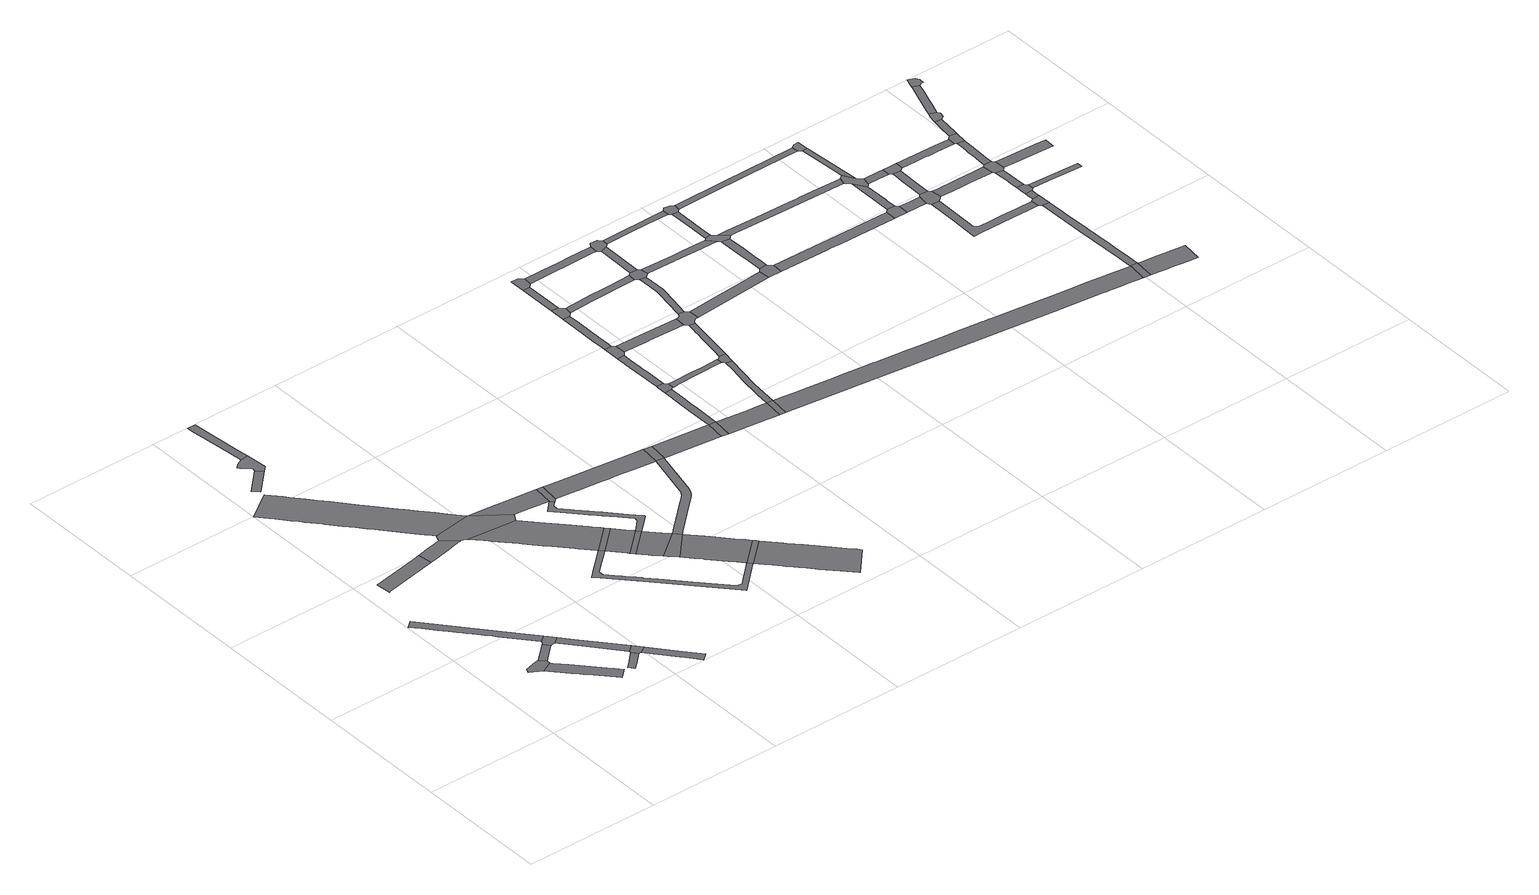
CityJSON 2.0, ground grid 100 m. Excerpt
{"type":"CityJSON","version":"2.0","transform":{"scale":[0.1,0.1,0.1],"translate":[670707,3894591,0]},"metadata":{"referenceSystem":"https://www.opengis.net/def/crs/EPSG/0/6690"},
"CityObjects":{
"road1":{"type":"Road","attributes":{"function":"9","usage":"9","RoadStructureAttribute.widthType":"9","RoadStructureAttribute.width":-9999,"RoadStructureAttribute.sectionType":"9"},"geometry":[{"type":"MultiSurface","lod":"1","boundaries":[[[0,1,2,3,4,5,6]]]}]},
"road2":{"type":"Road","attributes":{"function":"9","usage":"9","RoadStructureAttribute.widthType":"3","RoadStructureAttribute.width":5.72,"RoadStructureAttribute.sectionType":"1"},"geometry":[{"type":"MultiSurface","lod":"1","boundaries":[[[7,8,9,10,11,12,13,14,15,16,17,18,19,20,21,22]]]}]},
"road3":{"type":"Road","attributes":{"function":"9","usage":"9","RoadStructureAttribute.widthType":"2","RoadStructureAttribute.width":9.27,"RoadStructureAttribute.sectionType":"1"},"geometry":[{"type":"MultiSurface","lod":"1","boundaries":[[[23,24,25,26,27,4,3,28,29,30,31,32,33]]]}]},
"road4":{"type":"Road","attributes":{"function":"9","usage":"9","RoadStructureAttribute.widthType":"3","RoadStructureAttribute.width":4.17,"RoadStructureAttribute.sectionType":"1"},"geometry":[{"type":"MultiSurface","lod":"1","boundaries":[[[5,34,35,36,37,38,6]]]}]},
"road5":{"type":"Road","attributes":{"function":"9","usage":"9","RoadStructureAttribute.widthType":"9","RoadStructureAttribute.width":-9999,"RoadStructureAttribute.sectionType":"9"},"geometry":[{"type":"MultiSurface","lod":"1","boundaries":[[[21,39,37,36,40,41,22]]]}]},
"road6":{"type":"Road","attributes":{"function":"9","usage":"9","RoadStructureAttribute.widthType":"2","RoadStructureAttribute.width":9.99,"RoadStructureAttribute.sectionType":"1"},"geometry":[{"type":"MultiSurface","lod":"1","boundaries":[[[42,43,44,45,46,47]]]}]},
"road7":{"type":"Road","attributes":{"function":"9","usage":"9","RoadStructureAttribute.widthType":"4","RoadStructureAttribute.width":3.73,"RoadStructureAttribute.sectionType":"1"},"geometry":[{"type":"MultiSurface","lod":"1","boundaries":[[[48,49,50,51,52,53,54]]]}]},
"road8":{"type":"Road","attributes":{"function":"9","usage":"9","RoadStructureAttribute.widthType":"3","RoadStructureAttribute.width":5.72,"RoadStructureAttribute.sectionType":"1"},"geometry":[{"type":"MultiSurface","lod":"1","boundaries":[[[55,41,40,56,57,58,59]]]}]},
"road9":{"type":"Road","attributes":{"function":"9","usage":"9","RoadStructureAttribute.widthType":"9","RoadStructureAttribute.width":-9999,"RoadStructureAttribute.sectionType":"9"},"geometry":[{"type":"MultiSurface","lod":"1","boundaries":[[[58,48,54,60,61,59]]]}]},
"road10":{"type":"Road","attributes":{"function":"9","usage":"9","RoadStructureAttribute.widthType":"3","RoadStructureAttribute.width":5.72,"RoadStructureAttribute.sectionType":"1"},"geometry":[{"type":"MultiSurface","lod":"1","boundaries":[[[62,63,61,60,64,65,66,67,68]]]}]},
"road11":{"type":"Road","attributes":{"function":"9","usage":"9","RoadStructureAttribute.widthType":"3","RoadStructureAttribute.width":5.86,"RoadStructureAttribute.sectionType":"1"},"geometry":[{"type":"MultiSurface","lod":"1","boundaries":[[[69,70,71,72]]]}]},
"road12":{"type":"Road","attributes":{"function":"9","usage":"9","RoadStructureAttribute.widthType":"2","RoadStructureAttribute.width":9.99,"RoadStructureAttribute.sectionType":"1"},"geometry":[{"type":"MultiSurface","lod":"1","boundaries":[[[46,73,74,75,76,77,78,79,80,47]]]}]},
"road13":{"type":"Road","attributes":{"function":"9","usage":"9","RoadStructureAttribute.widthType":"1","RoadStructureAttribute.width":24.62,"RoadStructureAttribute.sectionType":"1"},"geometry":[{"type":"MultiSurface","lod":"1","boundaries":[[[81,82,83,84,85,86,87,88,89,90,91,92,93,94,95,96,97,98,99,100,101,102,103,104,105,106,107,108,109,110,111,112,113,114,115,116,117,118,119,120,121,122,123,124]]]}]},
"road14":{"type":"Road","attributes":{"function":"9","usage":"9","RoadStructureAttribute.widthType":"9","RoadStructureAttribute.width":-9999,"RoadStructureAttribute.sectionType":"9"},"geometry":[{"type":"MultiSurface","lod":"1","boundaries":[[[71,125,126,127,128,129,130,131,132,72]]]}]},
"road15":{"type":"Road","attributes":{"function":"9","usage":"9","RoadStructureAttribute.widthType":"3","RoadStructureAttribute.width":5.86,"RoadStructureAttribute.sectionType":"1"},"geometry":[{"type":"MultiSurface","lod":"1","boundaries":[[[126,133,134,135,136,137,138,139,140,141,127]]]}]},
"road16":{"type":"Road","attributes":{"function":"9","usage":"9","RoadStructureAttribute.widthType":"9","RoadStructureAttribute.width":-9999,"RoadStructureAttribute.sectionType":"9"},"geometry":[{"type":"MultiSurface","lod":"1","boundaries":[[[104,78,77,142,143,144,145,105]]]}]},
"road17":{"type":"Road","attributes":{"function":"9","usage":"9","RoadStructureAttribute.widthType":"1","RoadStructureAttribute.width":24.62,"RoadStructureAttribute.sectionType":"1"},"geometry":[{"type":"MultiSurface","lod":"1","boundaries":[[[146,147,148,149,150,151,152,153,144,143,154,155,156,157,158,159,160,161,162,163,164,165,166,167,168,169]]]}]},
"road18":{"type":"Road","attributes":{"function":"9","usage":"9","RoadStructureAttribute.widthType":"1","RoadStructureAttribute.width":15.39,"RoadStructureAttribute.sectionType":"1"},"geometry":[{"type":"MultiSurface","lod":"1","boundaries":[[[145,170,171,172,173,174,175,176,177,178,179,105]]]}]},
"road19":{"type":"Road","attributes":{"function":"9","usage":"9","RoadStructureAttribute.widthType":"3","RoadStructureAttribute.width":4.16,"RoadStructureAttribute.sectionType":"1"},"geometry":[{"type":"MultiSurface","lod":"1","boundaries":[[[180,181,182,183,184,185,186,187,188,189,190,191,192,193,194,195,196,197,198,199,200,201,202,203,204,205,206,169,207,208,209,210,211,212,213,214,215,216,217,218,219,220,221,222]]]}]},
"road20":{"type":"Road","attributes":{"function":"9","usage":"9","RoadStructureAttribute.widthType":"9","RoadStructureAttribute.width":-9999,"RoadStructureAttribute.sectionType":"9"},"geometry":[{"type":"MultiSurface","lod":"1","boundaries":[[[206,223,146,169]]]}]},
"road21":{"type":"Road","attributes":{"function":"9","usage":"9","RoadStructureAttribute.widthType":"1","RoadStructureAttribute.width":24.62,"RoadStructureAttribute.sectionType":"1"},"geometry":[{"type":"MultiSurface","lod":"1","boundaries":[[[224,225,226,227,223,206,228,229,230]]]}]},
"road22":{"type":"Road","attributes":{"function":"9","usage":"9","RoadStructureAttribute.widthType":"9","RoadStructureAttribute.width":-9999,"RoadStructureAttribute.sectionType":"9"},"geometry":[{"type":"MultiSurface","lod":"1","boundaries":[[[231,224,230,232,233]]]}]},
"road23":{"type":"Road","attributes":{"function":"9","usage":"9","RoadStructureAttribute.widthType":"1","RoadStructureAttribute.width":24.62,"RoadStructureAttribute.sectionType":"1"},"geometry":[{"type":"MultiSurface","lod":"1","boundaries":[[[231,233,234,235,236,237,238,239,240,241,242,243]]]}]},
"road24":{"type":"Road","attributes":{"function":"9","usage":"9","RoadStructureAttribute.widthType":"9","RoadStructureAttribute.width":-9999,"RoadStructureAttribute.sectionType":"9"},"geometry":[{"type":"MultiSurface","lod":"1","boundaries":[[[244,245,246,240,239]]]}]},
"road25":{"type":"Road","attributes":{"function":"9","usage":"9","RoadStructureAttribute.widthType":"9","RoadStructureAttribute.width":-9999,"RoadStructureAttribute.sectionType":"9"},"geometry":[{"type":"MultiSurface","lod":"1","boundaries":[[[247,173,172,248,249,250]]]}]},
"road26":{"type":"Road","attributes":{"function":"9","usage":"9","RoadStructureAttribute.widthType":"4","RoadStructureAttribute.width":3.98,"RoadStructureAttribute.sectionType":"1"},"geometry":[{"type":"MultiSurface","lod":"1","boundaries":[[[172,251,252,253,254,255,256,257,258,259,260,261,262,263,224,231,264,265,266,267,268,269,270,271,272,273,274,275,276,248]]]}]},
"road27":{"type":"Road","attributes":{"function":"9","usage":"9","RoadStructureAttribute.widthType":"1","RoadStructureAttribute.width":24.62,"RoadStructureAttribute.sectionType":"1"},"geometry":[{"type":"MultiSurface","lod":"1","boundaries":[[[277,278,279,280,281,282,246,245,283,284,285,286,287,288,289,222]]]}]},
"road28":{"type":"Road","attributes":{"function":"9","usage":"9","RoadStructureAttribute.widthType":"9","RoadStructureAttribute.width":-9999,"RoadStructureAttribute.sectionType":"9"},"geometry":[{"type":"MultiSurface","lod":"1","boundaries":[[[221,290,291,277,222]]]}]},
"road29":{"type":"Road","attributes":{"function":"9","usage":"9","RoadStructureAttribute.widthType":"1","RoadStructureAttribute.width":15.39,"RoadStructureAttribute.sectionType":"1"},"geometry":[{"type":"MultiSurface","lod":"1","boundaries":[[[292,293,294,295,296,297,298,299,300,301,302,303,304,305,306,247,250]]]}]},
"road30":{"type":"Road","attributes":{"function":"9","usage":"9","RoadStructureAttribute.widthType":"1","RoadStructureAttribute.width":24.62,"RoadStructureAttribute.sectionType":"1"},"geometry":[{"type":"MultiSurface","lod":"1","boundaries":[[[307,308,309,310,311,312,313,314,315,290,221,316,317,318,319,320,321,322,323,324,325,326,327,328]]]}]},
"road31":{"type":"Road","attributes":{"function":"9","usage":"9","RoadStructureAttribute.widthType":"3","RoadStructureAttribute.width":5.89,"RoadStructureAttribute.sectionType":"1"},"geometry":[{"type":"MultiSurface","lod":"1","boundaries":[[[329,330,331,332,333,334,335,336,337,338,339,340,301,341,342,343,344,345,346,347,348,349,350,351,352,353,240,246]]]}]},
"road32":{"type":"Road","attributes":{"function":"9","usage":"9","RoadStructureAttribute.widthType":"9","RoadStructureAttribute.width":-9999,"RoadStructureAttribute.sectionType":"9"},"geometry":[{"type":"MultiSurface","lod":"1","boundaries":[[[340,354,302,301]]]}]},
"road33":{"type":"Road","attributes":{"function":"9","usage":"9","RoadStructureAttribute.widthType":"1","RoadStructureAttribute.width":15.39,"RoadStructureAttribute.sectionType":"1"},"geometry":[{"type":"MultiSurface","lod":"1","boundaries":[[[355,354,340,356,357,358]]]}]},
"road34":{"type":"Road","attributes":{"function":"9","usage":"9","RoadStructureAttribute.widthType":"9","RoadStructureAttribute.width":-9999,"RoadStructureAttribute.sectionType":"9"},"geometry":[{"type":"MultiSurface","lod":"1","boundaries":[[[357,359,360,358]]]}]},
"road35":{"type":"Road","attributes":{"function":"9","usage":"9","RoadStructureAttribute.widthType":"3","RoadStructureAttribute.width":5.49,"RoadStructureAttribute.sectionType":"1"},"geometry":[{"type":"MultiSurface","lod":"1","boundaries":[[[360,361,362,363,364,365,366,367,368,369,370,371,372,373,374,358]]]}]},
"road36":{"type":"Road","attributes":{"function":"9","usage":"9","RoadStructureAttribute.widthType":"9","RoadStructureAttribute.width":-9999,"RoadStructureAttribute.sectionType":"9"},"geometry":[{"type":"MultiSurface","lod":"1","boundaries":[[[375,376,377,378,379,380,370,369]]]}]},
"road37":{"type":"Road","attributes":{"function":"9","usage":"9","RoadStructureAttribute.widthType":"1","RoadStructureAttribute.width":15.39,"RoadStructureAttribute.sectionType":"1"},"geometry":[{"type":"MultiSurface","lod":"1","boundaries":[[[381,382,383,384,385,386,387,360,359,388,389]]]}]},
"road38":{"type":"Road","attributes":{"function":"9","usage":"9","RoadStructureAttribute.widthType":"3","RoadStructureAttribute.width":5.49,"RoadStructureAttribute.sectionType":"1"},"geometry":[{"type":"MultiSurface","lod":"1","boundaries":[[[390,391,392,393,394,395,396,397,398,399,400,401,402,379,378]]]}]},
"road39":{"type":"Road","attributes":{"function":"9","usage":"9","RoadStructureAttribute.widthType":"9","RoadStructureAttribute.width":-9999,"RoadStructureAttribute.sectionType":"9"},"geometry":[{"type":"MultiSurface","lod":"1","boundaries":[[[403,404,399,398,405,406]]]}]},
"road40":{"type":"Road","attributes":{"function":"9","usage":"9","RoadStructureAttribute.widthType":"3","RoadStructureAttribute.width":5.49,"RoadStructureAttribute.sectionType":"1"},"geometry":[{"type":"MultiSurface","lod":"1","boundaries":[[[407,408,409,404,403,410,411,412,413,414,415,416]]]}]},
"road41":{"type":"Road","attributes":{"function":"9","usage":"9","RoadStructureAttribute.widthType":"9","RoadStructureAttribute.width":-9999,"RoadStructureAttribute.sectionType":"9"},"geometry":[{"type":"MultiSurface","lod":"1","boundaries":[[[417,381,389,418]]]}]},
"road42":{"type":"Road","attributes":{"function":"9","usage":"9","RoadStructureAttribute.widthType":"4","RoadStructureAttribute.width":3.85,"RoadStructureAttribute.sectionType":"1"},"geometry":[{"type":"MultiSurface","lod":"1","boundaries":[[[419,420,421,422,377,376,423,424,425,426,427,428]]]}]},
"road43":{"type":"Road","attributes":{"function":"9","usage":"9","RoadStructureAttribute.widthType":"9","RoadStructureAttribute.width":-9999,"RoadStructureAttribute.sectionType":"9"},"geometry":[{"type":"MultiSurface","lod":"1","boundaries":[[[416,415,429,430,431,432,433]]]}]},
"road44":{"type":"Road","attributes":{"function":"9","usage":"9","RoadStructureAttribute.widthType":"3","RoadStructureAttribute.width":5.49,"RoadStructureAttribute.sectionType":"1"},"geometry":[{"type":"MultiSurface","lod":"1","boundaries":[[[432,434,435,436,437,433]]]}]},
"road45":{"type":"Road","attributes":{"function":"9","usage":"9","RoadStructureAttribute.widthType":"3","RoadStructureAttribute.width":4.43,"RoadStructureAttribute.sectionType":"1"},"geometry":[{"type":"MultiSurface","lod":"1","boundaries":[[[438,439,440,441,442,381,417,443,444,445,446,447]]]}]},
"road46":{"type":"Road","attributes":{"function":"9","usage":"9","RoadStructureAttribute.widthType":"2","RoadStructureAttribute.width":8.06,"RoadStructureAttribute.sectionType":"1"},"geometry":[{"type":"MultiSurface","lod":"1","boundaries":[[[405,448,449,450,451,452,453,454,455,406]]]}]},
"road47":{"type":"Road","attributes":{"function":"9","usage":"9","RoadStructureAttribute.widthType":"9","RoadStructureAttribute.width":-9999,"RoadStructureAttribute.sectionType":"9"},"geometry":[{"type":"MultiSurface","lod":"1","boundaries":[[[436,435,456,457,458,459]]]}]},
"road48":{"type":"Road","attributes":{"function":"9","usage":"9","RoadStructureAttribute.widthType":"9","RoadStructureAttribute.width":-9999,"RoadStructureAttribute.sectionType":"9"},"geometry":[{"type":"MultiSurface","lod":"1","boundaries":[[[446,460,461,462,419,428,447]]]}]},
"road49":{"type":"Road","attributes":{"function":"9","usage":"9","RoadStructureAttribute.widthType":"3","RoadStructureAttribute.width":4.43,"RoadStructureAttribute.sectionType":"1"},"geometry":[{"type":"MultiSurface","lod":"1","boundaries":[[[460,463,464,465,466,467,468,469,470,461]]]}]},
"road50":{"type":"Road","attributes":{"function":"9","usage":"9","RoadStructureAttribute.widthType":"3","RoadStructureAttribute.width":5.49,"RoadStructureAttribute.sectionType":"1"},"geometry":[{"type":"MultiSurface","lod":"1","boundaries":[[[471,472,473,474,475,476,477,478,479,431,430]]]}]},
"road51":{"type":"Road","attributes":{"function":"9","usage":"9","RoadStructureAttribute.widthType":"9","RoadStructureAttribute.width":-9999,"RoadStructureAttribute.sectionType":"9"},"geometry":[{"type":"MultiSurface","lod":"1","boundaries":[[[480,481,482,483,454,453,464,463,484,485,486,487]]]}]},
"road52":{"type":"Road","attributes":{"function":"9","usage":"9","RoadStructureAttribute.widthType":"3","RoadStructureAttribute.width":4.98,"RoadStructureAttribute.sectionType":"1"},"geometry":[{"type":"MultiSurface","lod":"1","boundaries":[[[488,489,490,491,492,493,494,495,457,456,496,497,498,499,500,501]]]}]},
"road53":{"type":"Road","attributes":{"function":"9","usage":"9","RoadStructureAttribute.widthType":"4","RoadStructureAttribute.width":4,"RoadStructureAttribute.sectionType":"1"},"geometry":[{"type":"MultiSurface","lod":"1","boundaries":[[[502,503,504,505,506,507,481,480,508,509,510,511]]]}]},
"road54":{"type":"Road","attributes":{"function":"9","usage":"9","RoadStructureAttribute.widthType":"9","RoadStructureAttribute.width":-9999,"RoadStructureAttribute.sectionType":"9"},"geometry":[{"type":"MultiSurface","lod":"1","boundaries":[[[512,513,514,475,474,502,511,515]]]}]},
"road55":{"type":"Road","attributes":{"function":"9","usage":"9","RoadStructureAttribute.widthType":"3","RoadStructureAttribute.width":4.42,"RoadStructureAttribute.sectionType":"1"},"geometry":[{"type":"MultiSurface","lod":"1","boundaries":[[[513,516,517,518,514]]]}]},
"road56":{"type":"Road","attributes":{"function":"9","usage":"9","RoadStructureAttribute.widthType":"9","RoadStructureAttribute.width":-9999,"RoadStructureAttribute.sectionType":"9"},"geometry":[{"type":"MultiSurface","lod":"1","boundaries":[[[519,520,521,488,501,517,516,522]]]}]},
"road57":{"type":"Road","attributes":{"function":"9","usage":"9","RoadStructureAttribute.widthType":"2","RoadStructureAttribute.width":8.06,"RoadStructureAttribute.sectionType":"1"},"geometry":[{"type":"MultiSurface","lod":"1","boundaries":[[[486,523,524,525,526,527,487]]]}]},
"road58":{"type":"Road","attributes":{"function":"9","usage":"9","RoadStructureAttribute.widthType":"3","RoadStructureAttribute.width":5.49,"RoadStructureAttribute.sectionType":"1"},"geometry":[{"type":"MultiSurface","lod":"1","boundaries":[[[528,529,530,531,532,533,534,535,512,515]]]}]},
"road59":{"type":"Road","attributes":{"function":"9","usage":"9","RoadStructureAttribute.widthType":"3","RoadStructureAttribute.width":4.98,"RoadStructureAttribute.sectionType":"1"},"geometry":[{"type":"MultiSurface","lod":"1","boundaries":[[[536,537,538,539,540,519,522]]]}]},
"road60":{"type":"Road","attributes":{"function":"9","usage":"9","RoadStructureAttribute.widthType":"9","RoadStructureAttribute.width":-9999,"RoadStructureAttribute.sectionType":"9"},"geometry":[{"type":"MultiSurface","lod":"1","boundaries":[[[541,525,524,542,543,544]]]}]},
"road61":{"type":"Road","attributes":{"function":"9","usage":"9","RoadStructureAttribute.widthType":"1","RoadStructureAttribute.width":15.39,"RoadStructureAttribute.sectionType":"1"},"geometry":[{"type":"MultiSurface","lod":"1","boundaries":[[[545,546,547,548,549,550,551,552,553,554,555,556,557,558,559,560,561,562,563,564,565,566,567,568,569,570,571,572,573,574,575,576,577,578,579,580,581,582,417,418]]]}]},
"road62":{"type":"Road","attributes":{"function":"9","usage":"9","RoadStructureAttribute.widthType":"3","RoadStructureAttribute.width":5.08,"RoadStructureAttribute.sectionType":"1"},"geometry":[{"type":"MultiSurface","lod":"1","boundaries":[[[583,584,585,586,587,588,589,590,591,541,544]]]}]},
"road63":{"type":"Road","attributes":{"function":"9","usage":"9","RoadStructureAttribute.widthType":"9","RoadStructureAttribute.width":-9999,"RoadStructureAttribute.sectionType":"9"},"geometry":[{"type":"MultiSurface","lod":"1","boundaries":[[[592,593,594,531,530,595,587,586,596,597]]]}]},
"road64":{"type":"Road","attributes":{"function":"9","usage":"9","RoadStructureAttribute.widthType":"4","RoadStructureAttribute.width":3.85,"RoadStructureAttribute.sectionType":"1"},"geometry":[{"type":"MultiSurface","lod":"1","boundaries":[[[598,599,600,601,602,603,594,593]]]}]},
"road65":{"type":"Road","attributes":{"function":"9","usage":"9","RoadStructureAttribute.widthType":"9","RoadStructureAttribute.width":-9999,"RoadStructureAttribute.sectionType":"9"},"geometry":[{"type":"MultiSurface","lod":"1","boundaries":[[[604,540,539,602,601,605,606,607]]]}]},
"road66":{"type":"Road","attributes":{"function":"9","usage":"9","RoadStructureAttribute.widthType":"2","RoadStructureAttribute.width":8.06,"RoadStructureAttribute.sectionType":"1"},"geometry":[{"type":"MultiSurface","lod":"1","boundaries":[[[608,609,543,542,610,611,612,613]]]}]},
"road67":{"type":"Road","attributes":{"function":"9","usage":"9","RoadStructureAttribute.widthType":"3","RoadStructureAttribute.width":5.49,"RoadStructureAttribute.sectionType":"1"},"geometry":[{"type":"MultiSurface","lod":"1","boundaries":[[[596,614,615,616,617,618,619,620,621,622,623,624,625,626,627,628,597]]]}]},
"road68":{"type":"Road","attributes":{"function":"9","usage":"9","RoadStructureAttribute.widthType":"3","RoadStructureAttribute.width":4.98,"RoadStructureAttribute.sectionType":"1"},"geometry":[{"type":"MultiSurface","lod":"1","boundaries":[[[629,630,606,605,631,632,633,634,635]]]}]},
"road69":{"type":"Road","attributes":{"function":"9","usage":"9","RoadStructureAttribute.widthType":"9","RoadStructureAttribute.width":-9999,"RoadStructureAttribute.sectionType":"9"},"geometry":[{"type":"MultiSurface","lod":"1","boundaries":[[[636,637,638,639,608,613]]]}]},
"road70":{"type":"Road","attributes":{"function":"9","usage":"9","RoadStructureAttribute.widthType":"3","RoadStructureAttribute.width":4.53,"RoadStructureAttribute.sectionType":"1"},"geometry":[{"type":"MultiSurface","lod":"1","boundaries":[[[638,640,641,642,643,644,645,646,647,639]]]}]},
"road71":{"type":"Road","attributes":{"function":"9","usage":"9","RoadStructureAttribute.widthType":"9","RoadStructureAttribute.width":-9999,"RoadStructureAttribute.sectionType":"9"},"geometry":[{"type":"MultiSurface","lod":"1","boundaries":[[[648,649,650,651,652,618,617,645,644]]]}]},
"road72":{"type":"Road","attributes":{"function":"9","usage":"9","RoadStructureAttribute.widthType":"2","RoadStructureAttribute.width":8.06,"RoadStructureAttribute.sectionType":"1"},"geometry":[{"type":"MultiSurface","lod":"1","boundaries":[[[653,637,636,654,655]]]}]},
"road73":{"type":"Road","attributes":{"function":"9","usage":"9","RoadStructureAttribute.widthType":"3","RoadStructureAttribute.width":4.53,"RoadStructureAttribute.sectionType":"1"},"geometry":[{"type":"MultiSurface","lod":"1","boundaries":[[[656,652,651,657,658,659]]]}]},
"road74":{"type":"Road","attributes":{"function":"9","usage":"9","RoadStructureAttribute.widthType":"9","RoadStructureAttribute.width":-9999,"RoadStructureAttribute.sectionType":"9"},"geometry":[{"type":"MultiSurface","lod":"1","boundaries":[[[634,659,658,660,661,635]]]}]},
"road75":{"type":"Road","attributes":{"function":"9","usage":"9","RoadStructureAttribute.widthType":"3","RoadStructureAttribute.width":5.53,"RoadStructureAttribute.sectionType":"1"},"geometry":[{"type":"MultiSurface","lod":"1","boundaries":[[[662,663,650,649,664,665,666]]]}]},
"road76":{"type":"Road","attributes":{"function":"9","usage":"9","RoadStructureAttribute.widthType":"9","RoadStructureAttribute.width":-9999,"RoadStructureAttribute.sectionType":"9"},"geometry":[{"type":"MultiSurface","lod":"1","boundaries":[[[654,667,668,669,670,671,672,655]]]}]},
"road77":{"type":"Road","attributes":{"function":"9","usage":"9","RoadStructureAttribute.widthType":"3","RoadStructureAttribute.width":4.73,"RoadStructureAttribute.sectionType":"1"},"geometry":[{"type":"MultiSurface","lod":"1","boundaries":[[[671,673,674,675,676,677,672]]]}]},
"road78":{"type":"Road","attributes":{"function":"9","usage":"9","RoadStructureAttribute.widthType":"9","RoadStructureAttribute.width":-9999,"RoadStructureAttribute.sectionType":"9"},"geometry":[{"type":"MultiSurface","lod":"1","boundaries":[[[678,679,680,553,552,681,682]]]}]},
"road79":{"type":"Road","attributes":{"function":"9","usage":"9","RoadStructureAttribute.widthType":"9","RoadStructureAttribute.width":-9999,"RoadStructureAttribute.sectionType":"9"},"geometry":[{"type":"MultiSurface","lod":"1","boundaries":[[[675,674,683,684,685,662,666]]]}]},
"road80":{"type":"Road","attributes":{"function":"9","usage":"9","RoadStructureAttribute.widthType":"3","RoadStructureAttribute.width":5.76,"RoadStructureAttribute.sectionType":"1"},"geometry":[{"type":"MultiSurface","lod":"1","boundaries":[[[686,687,688,689,690,691,692,693,694,695,668,667,696,697,698,699,700,701]]]}]},
"road81":{"type":"Road","attributes":{"function":"9","usage":"9","RoadStructureAttribute.widthType":"2","RoadStructureAttribute.width":7.09,"RoadStructureAttribute.sectionType":"1"},"geometry":[{"type":"MultiSurface","lod":"1","boundaries":[[[553,680,702,703,704,705,706,707,708,709,710,711,712,713,714,715,716,717,718,719]]]}]},
"road82":{"type":"Road","attributes":{"function":"9","usage":"9","RoadStructureAttribute.widthType":"2","RoadStructureAttribute.width":8.06,"RoadStructureAttribute.sectionType":"1"},"geometry":[{"type":"MultiSurface","lod":"1","boundaries":[[[720,721,722,670,669,723,724,725,726,727,728,729]]]}]},
"road83":{"type":"Road","attributes":{"function":"9","usage":"9","RoadStructureAttribute.widthType":"1","RoadStructureAttribute.width":15.39,"RoadStructureAttribute.sectionType":"1"},"geometry":[{"type":"MultiSurface","lod":"1","boundaries":[[[730,731,732,733,734,735,678,682,736,737,738,739,740,741,742,743]]]}]},
"road84":{"type":"Road","attributes":{"function":"9","usage":"9","RoadStructureAttribute.widthType":"9","RoadStructureAttribute.width":-9999,"RoadStructureAttribute.sectionType":"9"},"geometry":[{"type":"MultiSurface","lod":"1","boundaries":[[[716,715,744,745,746,686,701]]]}]},
"road85":{"type":"Road","attributes":{"function":"9","usage":"9","RoadStructureAttribute.widthType":"3","RoadStructureAttribute.width":5.53,"RoadStructureAttribute.sectionType":"1"},"geometry":[{"type":"MultiSurface","lod":"1","boundaries":[[[747,748,749,684,683,750,751,752,753,754]]]}]},
"road86":{"type":"Road","attributes":{"function":"9","usage":"9","RoadStructureAttribute.widthType":"2","RoadStructureAttribute.width":7.09,"RoadStructureAttribute.sectionType":"1"},"geometry":[{"type":"MultiSurface","lod":"1","boundaries":[[[755,756,746,745,757,758,759]]]}]},
"road87":{"type":"Road","attributes":{"function":"9","usage":"9","RoadStructureAttribute.widthType":"9","RoadStructureAttribute.width":-9999,"RoadStructureAttribute.sectionType":"9"},"geometry":[{"type":"MultiSurface","lod":"1","boundaries":[[[760,761,759,758,762,763,764,765]]]}]},
"road88":{"type":"Road","attributes":{"function":"9","usage":"9","RoadStructureAttribute.widthType":"2","RoadStructureAttribute.width":7.09,"RoadStructureAttribute.sectionType":"1"},"geometry":[{"type":"MultiSurface","lod":"1","boundaries":[[[766,767,768,769,770,765,764,771,772,773]]]}]},
"road89":{"type":"Road","attributes":{"function":"9","usage":"9","RoadStructureAttribute.widthType":"9","RoadStructureAttribute.width":-9999,"RoadStructureAttribute.sectionType":"9"},"geometry":[{"type":"MultiSurface","lod":"1","boundaries":[[[766,773,774,775,776,777,778,729,728]]]}]},
"road90":{"type":"Road","attributes":{"function":"9","usage":"9","RoadStructureAttribute.widthType":"2","RoadStructureAttribute.width":7.09,"RoadStructureAttribute.sectionType":"1"},"geometry":[{"type":"MultiSurface","lod":"1","boundaries":[[[779,780,781,782,783,784,785,786,787,788,789,778,777]]]}]},
"road91":{"type":"Road","attributes":{"function":"9","usage":"9","RoadStructureAttribute.widthType":"9","RoadStructureAttribute.width":-9999,"RoadStructureAttribute.sectionType":"9"},"geometry":[{"type":"MultiSurface","lod":"1","boundaries":[[[790,747,754,783,782,791]]]}]},
"road92":{"type":"Road","attributes":{"function":"9","usage":"9","RoadStructureAttribute.widthType":"4","RoadStructureAttribute.width":3.57,"RoadStructureAttribute.sectionType":"1"},"geometry":[{"type":"MultiSurface","lod":"1","boundaries":[[[792,763,762,793,794,795,796,797]]]}]},
"road93":{"type":"Road","attributes":{"function":"9","usage":"9","RoadStructureAttribute.widthType":"2","RoadStructureAttribute.width":7.09,"RoadStructureAttribute.sectionType":"1"},"geometry":[{"type":"MultiSurface","lod":"1","boundaries":[[[798,799,800,801,790,791]]]}]},
"road94":{"type":"Road","attributes":{"function":"9","usage":"9","RoadStructureAttribute.widthType":"2","RoadStructureAttribute.width":7.65,"RoadStructureAttribute.sectionType":"1"},"geometry":[{"type":"MultiSurface","lod":"1","boundaries":[[[802,803,804,805,776,775,806,807,808,809,810]]]}]},
"road95":{"type":"Road","attributes":{"function":"9","usage":"9","RoadStructureAttribute.widthType":"9","RoadStructureAttribute.width":-9999,"RoadStructureAttribute.sectionType":"9"},"geometry":[{"type":"MultiSurface","lod":"1","boundaries":[[[811,812,813,800,799,814,815,816]]]}]},
"road96":{"type":"Road","attributes":{"function":"9","usage":"9","RoadStructureAttribute.widthType":"2","RoadStructureAttribute.width":7.09,"RoadStructureAttribute.sectionType":"1"},"geometry":[{"type":"MultiSurface","lod":"1","boundaries":[[[817,818,819,820,821,822,823,824,825,811,816]]]}]},
"road97":{"type":"Road","attributes":{"function":"9","usage":"9","RoadStructureAttribute.widthType":"9","RoadStructureAttribute.width":-9999,"RoadStructureAttribute.sectionType":"9"},"geometry":[{"type":"MultiSurface","lod":"1","boundaries":[[[826,827,822,821,828,829,830,831]]]}]}
},
"vertices":[
[402,661,0],[305,633,0],[292,606,0],[376,553,0],[462,595,0],[465,623,0],[423,663,0],
[421,1076,0],[60,1499,0],[12,1459,0],[67,1395,0],[135,1316,0],[180,1263,0],[216,1221,0],[226,1209,0],[256,1174,0],[281,1145,0],[302,1120,0],[333,1084,0],[364,1048,0],[387,1021,0],[565,808,0],[613,848,0],
[738,296,0],[708,329,0],[660,381,0],[542,508,0],[473,583,0],[501,422,0],[521,400,0],[553,366,0],[569,348,0],[720,185,0],[785,245,0],
[517,674,0],[551,704,0],[587,737,0],[550,778,0],[535,764,0],
[564,791,0],[622,741,0],[669,781,0],
[486,1999,0],[146,1934,0],[158,1825,0],[166,1827,0],[564,1904,0],[548,2012,0],
[930,359,0],[910,339,0],[859,289,0],[814,246,0],[845,209,0],[885,246,0],[961,316,0],
[759,674,0],[699,649,0],[736,606,0],[930,374,0],[979,415,0],
[979,317,0],[1033,351,0],
[1248,91,0],[1187,164,0],[1142,122,0],[1148,115,0],[1198,56,0],[1237,5,0],[1286,43,0],
[165,3216,0],[207,3173,0],[365,3329,0],[323,3371,0],
[581,1908,0],[736,1941,0],[761,1946,0],[793,1953,0],[858,1966,0],[746,2053,0],[631,2029,0],[565,2015,0],
[4,2996,0],[49,2943,0],[96,2889,0],[161,2812,0],[195,2773,0],[210,2756,0],[221,2743,0],[246,2714,0],[271,2685,0],[295,2657,0],[305,2645,0],[378,2559,0],[434,2494,0],[449,2477,0],[463,2460,0],[480,2441,0],[514,2401,0],[529,2383,0],[549,2360,0],[621,2277,0],[703,2182,0],[722,2159,0],[739,2140,0],[768,2106,0],[1056,2146,0],[1008,2202,0],[953,2266,0],[922,2302,0],[848,2388,0],[812,2429,0],[793,2452,0],[782,2464,0],[765,2484,0],[685,2578,0],[601,2675,0],[533,2755,0],[513,2778,0],[481,2816,0],[426,2880,0],[411,2897,0],[377,2937,0],[310,3016,0],[283,3047,0],[206,3137,0],
[405,3369,0],[389,3523,0],[330,3516,0],[301,3503,0],[284,3495,0],[255,3467,0],[270,3451,0],[326,3393,0],
[381,3603,0],[342,3990,0],[281,3992,0],[287,3928,0],[294,3866,0],[295,3851,0],[298,3829,0],[302,3784,0],[310,3714,0],
[874,1961,0],[899,1953,0],[1265,1915,0],[1298,1970,0],
[1644,1499,0],[1629,1516,0],[1609,1537,0],[1577,1572,0],[1475,1685,0],[1448,1714,0],[1389,1779,0],[1339,1834,0],[937,1911,0],[943,1905,0],[948,1900,0],[994,1849,0],[1005,1837,0],[1125,1706,0],[1129,1703,0],[1139,1692,0],[1160,1669,0],[1227,1594,0],[1241,1579,0],[1365,1442,0],[1378,1427,0],[1432,1368,0],[1461,1336,0],[1463,1334,0],
[1412,1957,0],[1464,1950,0],[1558,1939,0],[1576,2089,0],[1313,2119,0],[1272,2124,0],[1223,2129,0],[1192,2132,0],[1099,2141,0],[1071,2144,0],
[2104,633,0],[2026,560,0],[2001,537,0],[1942,482,0],[1904,487,0],[1846,551,0],[1740,666,0],[1733,674,0],[1712,697,0],[1689,722,0],[1638,778,0],[1561,860,0],[1499,927,0],[1493,934,0],[1482,946,0],[1466,964,0],[1450,981,0],[1420,1013,0],[1406,1028,0],[1397,1038,0],[1371,1066,0],[1322,1119,0],[1322,1133,0],[1322,1151,0],[1404,1225,0],[1488,1302,0],[1490,1304,0],[1461,1331,0],[1346,1227,0],[1304,1189,0],[1282,1169,0],[1266,1154,0],[1250,1139,0],[1260,1128,0],[1315,1068,0],[1502,865,0],[1674,680,0],[1698,653,0],[1900,432,0],[1921,409,0],[2131,604,0],[2133,606,0],[2106,635,0],
[1671,1469,0],
[1780,1349,0],[1778,1352,0],[1736,1398,0],[1693,1445,0],[1492,1302,0],[1590,1194,0],[1599,1184,0],
[1806,1321,0],[1616,1166,0],[1624,1156,0],
[1629,1151,0],[1653,1125,0],[1655,1122,0],[1680,1096,0],[1696,1077,0],[1746,1028,0],[1941,1176,0],[1939,1178,0],[1894,1227,0],[1808,1319,0],
[1767,1006,0],[1816,953,0],[1984,1133,0],
[1623,2083,0],[1582,1913,0],[1593,1923,0],[1605,1935,0],
[1482,1860,0],[1539,1799,0],[1639,1691,0],[1662,1665,0],[1699,1626,0],[1718,1605,0],[1787,1531,0],[1810,1506,0],[1835,1479,0],[1862,1450,0],[1861,1428,0],[1829,1397,0],[1782,1351,0],[1808,1323,0],[1926,1430,0],[1926,1438,0],[1919,1444,0],[1853,1516,0],[1743,1636,0],[1732,1648,0],[1682,1702,0],[1620,1769,0],[1602,1788,0],[1571,1821,0],[1545,1849,0],[1546,1881,0],
[2288,801,0],[2257,834,0],[2231,862,0],[2127,976,0],[2079,1029,0],[1986,1131,0],[1882,881,0],[1920,840,0],[1927,832,0],[2029,720,0],[2066,680,0],[2087,657,0],[2104,637,0],
[2314,772,0],[2301,786,0],
[1694,1924,0],[1802,1910,0],[1920,1896,0],[1948,1892,0],[1983,1888,0],[2011,1885,0],[2066,1878,0],[2221,1860,0],[2350,1844,0],[2353,1844,0],[2371,1993,0],[1797,2062,0],[1698,2074,0],[1685,2076,0],[1668,2078,0],
[2762,281,0],[2739,308,0],[2728,320,0],[2715,334,0],[2628,428,0],[2577,484,0],[2504,564,0],[2433,641,0],[2420,655,0],[2135,604,0],[2186,549,0],[2196,538,0],[2263,464,0],[2276,451,0],[2290,435,0],[2332,388,0],[2365,352,0],[2402,310,0],[2419,292,0],[2512,192,0],[2594,103,0],[2596,101,0],
[1986,1135,0],[2006,1154,0],[2072,1215,0],[2142,1279,0],[2157,1293,0],[2222,1353,0],[2285,1410,0],[2294,1420,0],[2313,1449,0],[2327,1482,0],[2414,1834,0],[2414,1836,0],[2352,1841,0],[2307,1653,0],[2280,1542,0],[2270,1501,0],[2260,1477,0],[2247,1457,0],[2207,1420,0],[2193,1407,0],[2182,1397,0],[2113,1333,0],[2033,1260,0],[1965,1198,0],[1944,1178,0],
[2432,1985,0],
[2855,1934,0],[2417,1836,0],[2840,1785,0],[2858,1934,0],
[2894,1778,0],[2912,1927,0],
[2912,1930,0],[2913,1989,0],[2914,2134,0],[2914,2185,0],[2914,2199,0],[2915,2285,0],[2915,2299,0],[2916,2355,0],[2916,2373,0],[2861,2373,0],[2861,2317,0],[2860,2271,0],[2859,2113,0],[2858,1937,0],
[2924,2386,0],[2939,2386,0],[2937,2433,0],[2915,2459,0],[2861,2459,0],[2861,2443,0],
[3291,1881,0],[3221,1890,0],[3148,1898,0],[3026,1913,0],[3007,1916,0],[2991,1918,0],[2915,1927,0],[3151,1747,0],[3273,1733,0],
[2915,2479,0],[2915,2534,0],[2915,2623,0],[2915,2645,0],[2915,2671,0],[2915,2686,0],[2914,2745,0],[2914,2781,0],[2914,2846,0],[2860,2846,0],[2860,2720,0],[2861,2671,0],[2861,2605,0],
[2914,2973,0],[2860,2973,0],[2940,2876,0],[2935,2956,0],
[2860,3185,0],[2860,3103,0],[2860,2997,0],[2914,2995,0],[2914,3013,0],[2914,3057,0],[2914,3104,0],[2915,3298,0],[2915,3390,0],[2861,3390,0],
[3336,1876,0],[3318,1727,0],
[3343,2439,0],[3217,2437,0],[3136,2436,0],[2981,2433,0],[2950,2386,0],[2990,2388,0],[3137,2393,0],[3178,2394,0],[3308,2398,0],[3344,2399,0],
[2930,3407,0],[2941,3418,0],[2948,3473,0],[2915,3505,0],[2861,3506,0],
[2916,3651,0],[2916,3791,0],[2862,3791,0],[2862,3577,0],
[3349,2295,0],[3324,2147,0],[3316,2101,0],[3311,2056,0],[3304,1992,0],[3337,1879,0],[3348,1975,0],[3361,2091,0],[3407,2371,0],[3363,2378,0],
[3109,2871,0],[3127,2870,0],[3135,2870,0],[3147,2870,0],[3319,2865,0],[3415,2862,0],[3417,2942,0],[3125,2950,0],
[2941,3820,0],[2949,3880,0],[2916,3910,0],[2863,3910,0],
[3420,2452,0],[3376,2459,0],[3352,2439,0],
[3482,2829,0],[3437,2836,0],[3429,2785,0],[3423,2746,0],[3420,2730,0],[3410,2667,0],[3403,2624,0],[3387,2524,0],
[3084,3424,0],[3115,3425,0],[3131,3426,0],[3478,3436,0],[3485,3491,0],[3330,3486,0],[3265,3484,0],[3162,3481,0],[3114,3479,0],
[3506,2967,0],[3461,2975,0],[3458,2959,0],[3439,2942,0],[3485,2844,0],[3510,2865,0],[3538,2867,0],[3532,2946,0],
[3489,3882,0],[3380,3882,0],[3317,3882,0],[3221,3881,0],[3161,3881,0],[3101,3881,0],[3033,3880,0],[2987,3880,0],[3106,3821,0],[3276,3822,0],[3341,3822,0],[3364,3822,0],[3447,3822,0],[3485,3822,0],
[3508,3414,0],[3508,3365,0],[3509,3320,0],[3509,3244,0],[3502,3202,0],[3485,3110,0],[3532,3118,0],[3550,3219,0],[3555,3245,0],[3553,3407,0],
[3577,3490,0],[3560,3506,0],[3506,3508,0],[3587,3434,0],
[3565,3818,0],[3511,3800,0],[3508,3655,0],
[3587,3884,0],[3563,3907,0],[3509,3910,0],[3589,3839,0],
[4054,2908,0],[4153,2916,0],[4146,2995,0],[3876,2974,0],[3821,2969,0],
[3909,3425,0],[3921,3425,0],[4143,3419,0],[4091,3475,0],[4021,3477,0],[3954,3479,0],[3933,3480,0],[3836,3482,0],
[3796,3841,0],[3905,3842,0],[3923,3842,0],[4089,3843,0],[4088,3888,0],
[4167,3020,0],[4256,2914,0],[4257,2994,0],[4227,3030,0],
[5322,1488,0],[5682,1445,0],[5717,1441,0],[5722,1441,0],[5764,1435,0],[5836,1427,0],[5869,1423,0],[5983,1409,0],[6001,1558,0],[5998,1559,0],[5866,1575,0],[5776,1585,0],[5682,1597,0],[5542,1613,0],[5432,1626,0],[5414,1628,0],[5374,1633,0],[5334,1638,0],[4973,1681,0],[4950,1684,0],[4917,1688,0],[4901,1690,0],[4696,1714,0],[4591,1726,0],[4422,1747,0],[4309,1760,0],[4292,1762,0],[4232,1769,0],[4106,1784,0],[4089,1786,0],[4071,1789,0],[4026,1794,0],[3883,1811,0],[3758,1826,0],[3600,1845,0],[3502,1856,0],[3417,1867,0],[3339,1876,0],
[4227,3081,0],[4226,3133,0],[4225,3255,0],[4224,3392,0],[4164,3397,0],[4164,3359,0],[4165,3240,0],[4166,3131,0],[4167,3064,0],
[4183,3473,0],[4153,3501,0],[4108,3492,0],[4145,3417,0],[4251,3415,0],[4185,3471,0],
[4153,3526,0],[4154,3650,0],[4154,3713,0],[4154,3822,0],[4109,3825,0],[4109,3658,0],
[4110,3910,0],[4175,3842,0],[4182,3888,0],[4155,3903,0],
[5171,2979,0],[4647,2988,0],[4629,2908,0],[4658,2908,0],[4733,2906,0],[5169,2899,0],
[4293,3414,0],[4645,3405,0],[4704,3404,0],[5158,3392,0],[5174,3446,0],[5065,3449,0],[4956,3452,0],[4852,3454,0],[4825,3455,0],[4805,3456,0],[4718,3458,0],[4561,3462,0],[4448,3464,0],[4277,3469,0],[4234,3470,0],
[4592,3891,0],[4202,3888,0],[4441,3845,0],[4716,3846,0],[4749,3846,0],[5154,3848,0],[5148,3893,0],
[5273,2898,0],[5274,2978,0],[5253,3002,0],[5193,3003,0],
[5254,3074,0],[5254,3090,0],[5254,3139,0],[5254,3155,0],[5254,3269,0],[5197,3354,0],[5194,3204,0],[5194,3154,0],
[5265,3280,0],[5277,3292,0],[5286,3352,0],[5251,3386,0],[5205,3469,0],
[5358,2976,0],[5426,2895,0],[5437,2975,0],
[5194,3623,0],[5229,3689,0],[5219,3830,0],[5179,3828,0],
[5213,3916,0],[5173,3913,0],
[5440,3349,0],[5414,3350,0],[5368,3291,0],[5387,3290,0],[5439,3289,0],
[5447,2867,0],[5508,2864,0],[5544,2894,0],[5536,2974,0],[5516,2991,0],[5456,2999,0],
[5520,3156,0],[5522,3266,0],[5463,3272,0],[5460,3180,0],[5460,3160,0],
[6056,1552,0],[6056,1555,0],[6056,1560,0],[6012,1405,0],[6038,1402,0],
[5550,3287,0],[5551,3347,0],[5500,3348,0],
[5957,2490,0],[5846,2491,0],[5829,2491,0],[5722,2492,0],[5656,2493,0],[5624,2493,0],[5592,2493,0],[5525,2494,0],[5501,2517,0],[5506,2782,0],[5443,2652,0],[5438,2433,0],[5502,2434,0],[5834,2431,0],[5853,2431,0],[5959,2430,0],
[6053,1675,0],[6051,1758,0],[6050,1817,0],[6050,1837,0],[6047,1965,0],[6046,1986,0],[6046,2003,0],[6044,2065,0],[6044,2091,0],[6042,2160,0],[6040,2251,0],[6039,2290,0],[6037,2364,0],[6036,2413,0],[5981,2412,0],[5990,2057,0],[5999,1664,0],[6001,1561,0],
[5855,2970,0],[5835,2970,0],[5581,2973,0],[5637,2893,0],[5729,2892,0],[5779,2891,0],[5837,2890,0],[5939,2889,0],[5959,2889,0],[5952,2969,0],
[6411,1510,0],[6408,1510,0],[6310,1522,0],[6261,1527,0],[6197,1535,0],[6112,1545,0],[6099,1395,0],[6100,1395,0],[6156,1388,0],[6207,1382,0],[6261,1375,0],[6314,1368,0],[6364,1362,0],[6392,1359,0],
[6034,2496,0],[6034,2510,0],[5979,2508,0],
[5971,3339,0],[5827,3342,0],[5752,3343,0],[5655,3285,0],[5737,3284,0],[5762,3283,0],[5828,3282,0],[5970,3279,0],
[5979,2537,0],[5979,2534,0],[6033,2528,0],[6032,2579,0],[5978,2578,0],
[5977,2646,0],[5977,2627,0],[6053,2598,0],[6051,2638,0],[6032,2662,0],[5977,2665,0],
[5973,2873,0],[5973,2830,0],[5974,2807,0],[5975,2749,0],[5976,2720,0],[6030,2740,0],[6028,2839,0],[6028,2860,0],
[6040,2872,0],[6051,2884,0],[6048,2964,0],[6028,2983,0],[5973,2984,0],
[6031,3034,0],[6034,3121,0],[6036,3172,0],[6040,3260,0],[5985,3269,0],[5983,3207,0],[5981,3171,0],[5980,3146,0],[5980,3131,0],[5979,3107,0],[5975,3032,0],
[5998,3364,0],[6052,3357,0],
[6350,2625,0],[6177,2593,0],[6210,2591,0],[6349,2585,0],[6439,2581,0],[6440,2621,0],
[6055,3380,0],[6075,3532,0],[6021,3539,0],[6011,3465,0],
[6423,2946,0],[6384,2948,0],[6321,2951,0],[6173,2958,0],[6154,2879,0],[6251,2874,0],[6349,2869,0],[6441,2865,0],[6445,2945,0],
[6046,3627,0],[6033,3592,0],[6023,3557,0],[6100,3550,0],[6110,3589,0],[6098,3610,0],
[6123,3684,0],[6146,3751,0],[6164,3804,0],[6173,3830,0],[6197,3902,0],[6145,3919,0],[6138,3897,0],[6059,3667,0],[6051,3644,0],
[6172,3996,0],[6151,3936,0],[6220,3913,0],[6232,3911,0],[6237,3951,0],[6224,3978,0]
]}
